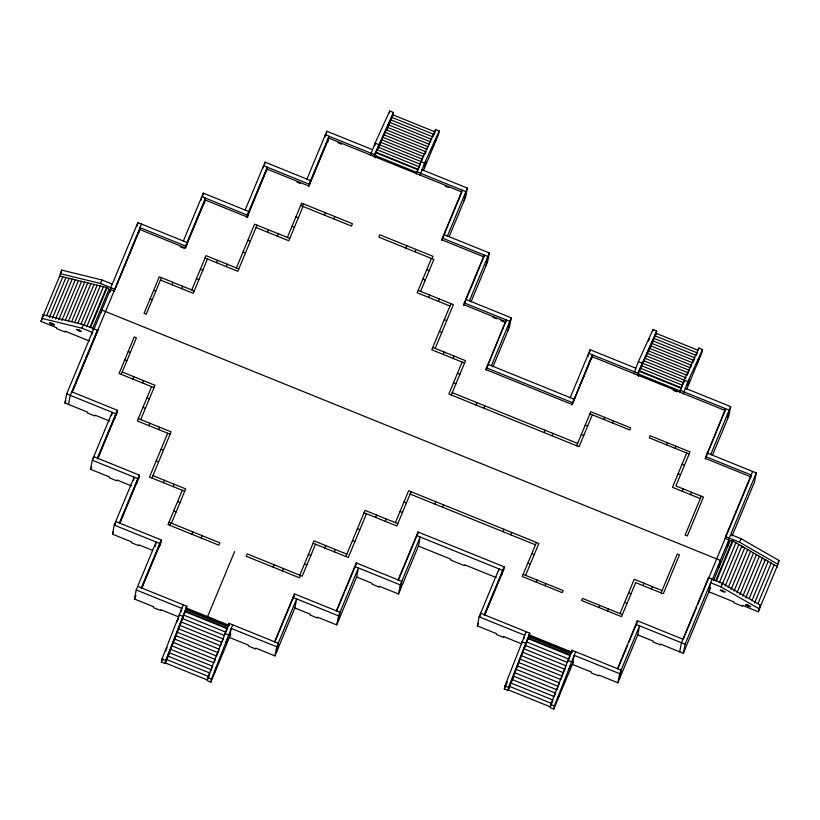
<?xml version="1.0" encoding="UTF-8"?>
<svg xmlns="http://www.w3.org/2000/svg" width="820" height="820" viewBox="0 0 820 820"><rect width="100%" height="100%" fill="white"/><g stroke="black" fill="none" stroke-linecap="round" stroke-linejoin="round"><path stroke-width="1.23" d="M89.329 340.966L65.282 331.229L65.118 332.069L56.621 328.625L56.785 327.785L41 321.399L43.071 314.767L83.384 324.617L97.355 330.276L97.006 332.09M42.671 316.817L43.071 314.767M59.563 276.74L61.633 270.098L101.946 279.958L112.278 284.14M61.233 272.158L61.633 270.098M109.562 421.049L94.946 415.135L94.782 415.965L87.494 413.024L87.658 412.183L64.903 402.968L66.666 393.887L93.716 328.799M68.542 404.444L70.305 395.363L97.355 330.276M91.799 334.621L92.24 332.346L81.908 328.164L41.605 318.314M101.434 312.481L101.905 310.062L720.319 560.398L718.904 567.665M109.921 292.228L110.802 287.687L137.852 222.599L187.011 242.494L186.13 247.035M141.491 224.065L114.093 290.977L110.444 289.501L93.839 329.476M137.186 226.002L137.852 222.599M131.528 485.901L116.911 479.987L116.748 480.817L109.47 477.875L109.624 477.035L90.507 469.296L92.281 460.215L112.186 412.316L111.52 415.719M93.306 458.944L93.746 456.668L139.267 475.098L138.385 479.638M139.133 232.162L140.025 227.622L185.535 246.041L185.095 248.316M114.943 418.333L115.825 413.792L66.666 393.887M116.419 414.776L117.301 410.246L71.781 391.816M152.376 550.302L138.877 544.839L138.713 545.679L131.436 542.727L131.6 541.897L112.483 534.158L114.246 525.077L134.152 477.168L133.486 480.571M115.056 524.933L115.722 521.52L161.232 539.949L160.136 545.628M136.909 483.185L137.791 478.644L92.281 460.215M201.146 200.07L201.802 196.667L247.322 215.096L246.881 217.361M202.612 196.523L203.278 193.12L248.798 211.55L247.691 217.218M204.344 203.821L205.451 198.143L185.535 246.041M178.842 616.978L160.853 609.691L160.689 610.531L153.401 607.579L153.565 606.749L134.449 599.01L136.212 589.928L156.118 542.02L155.236 546.561M159.1 546.909L159.767 543.496L114.246 525.077M169.474 652.925L165.046 663.564L161.407 662.099L162.001 659.014L183.208 604.801M165.046 663.564L165.65 660.479L186.847 606.277L137.688 586.382M263.148 167.987L263.589 165.722L309.109 184.141L308.587 186.796M264.624 164.441L265.065 162.165L310.585 180.595L309.919 183.998M266.572 170.601L267.228 167.188L247.322 215.096M181.066 611.761L181.732 608.358L136.212 589.928M185.966 610.818L186.847 606.277M276.432 652.341L278.205 643.259L229.036 623.354L207.839 677.566L207.234 680.651L210.883 682.127L230.912 633.911M210.883 682.127L211.478 679.042L232.685 624.83M228.595 625.629L229.036 623.354M324.925 137.032L325.366 134.767L374.535 154.672L374.094 156.938M326.186 134.623L326.842 131.22L372.362 149.64M327.908 141.922L329.015 136.243L309.109 184.141M370.445 155.462L375.078 143.121L389.756 110.977L393.405 112.453L392.8 115.538L386.896 129.734M274.956 655.887L276.729 646.806L296.635 598.907L294.872 607.989L274.956 655.887L255.84 648.149L255.686 648.989L248.398 646.037L248.562 645.197L229.446 637.458L231.209 628.386L276.729 646.806M292.545 599.697L292.986 597.431L338.506 615.861L336.743 624.942L317.627 617.204L317.463 618.034L310.175 615.082L310.339 614.252L294.595 607.876M294.021 596.15L294.462 593.885L339.982 612.304L338.219 621.386M389.356 113.037L389.756 110.977M416.283 174.014L420.906 161.673L435.594 129.529L439.233 131.005L438.638 134.09L423.458 170.611M419.922 175.49L424.555 163.149L439.233 131.005M435.194 131.589L435.594 129.529M355.808 565.205L356.249 562.93L401.769 581.359L400.006 590.441M441.816 240.731L442.328 238.077L462.244 190.178M443.364 236.796L443.804 234.53L489.325 252.949L487.562 262.031L471.039 301.791M464.12 200.726L465.883 191.644L416.724 171.749M421.839 169.668L467.359 188.098L465.596 197.179L449.073 236.929M398.53 593.987L400.293 584.906L420.199 537.008L418.436 546.089L398.53 593.987L379.414 586.249L379.25 587.089L371.962 584.137L372.126 583.297L356.382 576.931M417.595 534.25L418.036 531.985L504.167 566.845L503.285 571.386M463.782 305.583L464.304 302.928L484.21 255.03L483.769 257.296M486.086 265.588L487.849 256.506L442.328 238.077M485.829 370.056L506.176 319.882L505.735 322.157M487.305 366.509L487.746 364.234L573.877 399.104L573.211 402.507M508.051 330.439L509.825 321.358L464.304 302.928M465.78 299.382L511.29 317.811L509.527 326.893L493.004 366.642M521.766 643.874L503.777 636.597L503.613 637.427L496.325 634.485L496.489 633.645L477.373 625.906L479.136 616.824L499.042 568.926L498.601 571.191M479.956 616.681L480.612 613.278L529.771 633.173L528.89 637.714M501.809 574.943L502.691 570.402L416.56 535.532M529.771 633.173L508.574 687.385L507.969 690.471L504.331 688.995L504.935 685.909L526.132 631.707M523.99 638.657L524.441 636.392M571.96 404.926L592.306 354.752L591.425 359.293M588.001 356.679L588.668 353.276L637.827 373.172L637.386 375.447M589.703 351.995L590.144 349.73L635.664 368.149M619.366 679.237L621.13 670.155L571.97 650.26L550.763 704.462L550.169 707.547L553.807 709.023L573.354 661.986M553.807 709.023L554.412 705.938L575.609 651.736M571.519 652.525L571.97 650.26M633.747 373.971L638.37 361.63L653.058 329.486L656.697 330.962L652.659 342.329M652.659 331.546L653.058 329.486M617.89 682.783L619.653 673.712L639.559 625.803L637.796 634.885L617.89 682.783L598.774 675.044L598.61 675.885L591.322 672.933L591.486 672.103L572.37 664.364L574.133 655.282L619.653 673.712M679.575 392.524L684.208 380.183L698.886 348.039L702.535 349.515L701.93 352.6L686.75 389.121M635.479 626.603L635.92 624.327L685.079 644.233L683.316 653.314L660.551 644.1L660.387 644.93L653.109 641.988L653.263 641.148L637.529 634.772M636.945 623.056L637.396 620.781L682.906 639.21M683.224 394L687.847 381.659L702.535 349.515M698.486 350.099L698.886 348.039M705.19 458.851L725.536 408.678L725.095 410.953M679.667 651.838L681.43 642.757L708.49 577.669L722.461 583.327L760.437 605.16L759.843 608.245L758.367 611.802L742.582 605.406L742.418 606.246L733.92 602.803L734.084 601.972L708.89 591.774L710.653 582.692L720.985 586.874L758.961 608.717L758.367 611.802M727.412 419.235L729.175 410.154L680.016 390.258M685.141 388.178L730.651 406.607L728.888 415.689L712.365 455.438M708.131 579.484L708.49 577.669M752.627 471.459L725.567 536.557L725.218 538.371L728.857 539.847L712.252 579.812M727.453 547.104L729.216 538.033L756.265 472.935L707.106 453.04M750.71 477.281L751.151 475.016L705.63 456.586M756.265 472.935L754.502 482.016L732.086 535.942M779 560.501L776.929 567.132L779 560.501L741.024 538.658L730.692 534.476M374.637 145.827L375.273 144.053M390.658 119.822L432.857 136.899L435.133 131.928L392.934 114.841L375.642 152.694L374.689 155.359L416.878 172.436M377.969 148.195L378.922 145.529M379.096 145.704L380.06 143.039M387.819 126.629L388.772 123.963M389.274 123.256L389.91 121.473M392.934 114.841L389.459 123.041M417.206 171.554L417.841 169.771L375.642 152.694M680.18 390.945L637.991 373.869L638.944 371.204L656.236 333.351L698.425 350.427M641.26 366.704L642.214 364.039M642.716 363.321L643.351 361.548M652.064 342.473L651.111 345.138L656.236 333.351M652.248 342.647L653.202 339.982M680.497 390.053L682.517 385.267L640.317 368.18M176.464 622.688L177.345 620.412M165.732 651.018L167.054 647.595M177.151 621.406L178.463 617.993L177.786 619.274M226.248 630.99L228.093 626.716L185.904 609.629L165.179 662.878L207.378 679.954L209.571 674.265M165.865 661.596L185.904 609.629M210.883 670.842L211.765 668.566M212.206 667.429L212.647 666.291L170.447 649.214M222.302 641.24L223.614 637.827M525.23 645.371L567.419 662.447L571.017 653.612L528.828 636.535L528.141 637.806L508.113 689.774L550.302 706.85L552.936 700.024L510.747 682.937M508.789 688.492L513.617 675.977L512.941 677.248M514.078 674.778L525.036 646.365L524.349 647.646M525.456 645.278L528.828 636.535M562.592 674.973L565.226 668.136M41 321.399L42.476 317.853M42.609 317.155L59.696 276.043L107.153 287.646L109.039 289.152L92.445 329.097M46.709 315.567L62.812 276.801M49.333 317.504L65.938 277.57M52.459 318.262L69.054 278.329M55.575 319.031L72.17 279.097M58.691 319.79L75.296 279.856M61.818 320.558L78.412 280.614M65.426 320.138L81.528 281.383M68.542 320.907L84.655 282.141M71.668 321.665L87.771 282.9M74.784 322.434L90.887 283.669M77.9 323.193L94.013 284.427M81.026 323.951L97.129 285.196M81.908 328.164L83.384 324.617M60.157 273.654L100.47 283.505L101.946 279.958M84.142 324.72L100.255 285.954M86.776 326.657L103.371 286.713M89.892 327.416L106.487 287.482M90.559 327.58L107.153 287.646M64.903 402.968L65.867 400.642M71.914 392.462L139.666 229.436L185.187 247.865L205.092 199.957L246.974 216.91L266.879 169.012L308.75 185.955L328.656 138.057L461.885 191.993L441.98 239.891L483.851 256.844M72.242 392.124L98.072 329.958M114.164 291.254L139.502 230.266M121.237 374.361L136.427 337.809L134.265 336.938L119.074 373.489L154.016 387.634M161.417 277.672L146.226 314.224L144.074 313.353L159.264 276.801L194.207 290.946M183.373 241.018L203.278 193.12M90.507 469.296L91.492 466.928M97.395 458.144L117.301 410.246M97.529 458.79L116.952 412.06M97.846 458.462L116.788 412.89M185.504 247.527L204.446 201.966M132.768 379.035L133.752 376.667M171.974 284.704L172.958 282.336M142.485 382.96L143.469 380.593M181.681 288.64L182.665 286.272M151.587 386.651L137.329 420.957L170.119 434.231M191.777 289.962L206.035 255.645L238.815 268.919M140.743 419.573L155 385.267L122.221 371.993M207.48 258.997L193.223 293.304L160.433 280.04M148.871 425.631L149.855 423.263M216.582 262.687L217.566 260.319M245.159 210.074L265.065 162.165M112.483 534.158L113.467 531.79M119.361 522.996L139.267 475.098M119.494 523.642L138.918 476.912M158.578 429.557L159.562 427.189M226.299 266.613L227.284 264.255M119.822 523.314L138.754 477.742M247.291 216.582L266.715 169.842M167.69 433.247L149.496 477.025L184.705 491.272M236.385 267.935L254.579 224.167L289.788 238.415M151.925 477.998L171.103 431.863L138.313 418.589M257.008 225.151L237.831 271.287L205.051 258.013M163.457 482.672L164.441 480.305M267.556 232.183L268.54 229.815M173.174 486.608L174.158 484.241M277.273 236.119L278.257 233.751M306.936 179.119L326.842 131.22M134.449 599.01L135.925 595.453M141.327 587.848L161.232 539.949M141.46 588.504L160.884 541.764M182.276 490.288L168.018 524.595L218.837 545.167L219.821 542.809L169.002 522.237M287.359 237.431L301.616 203.124L352.436 223.696L351.452 226.064L300.632 205.492M142.27 586.997L160.72 542.604M309.56 184.459L328.502 138.898M169.853 525.343L170.837 522.976M302.467 206.24L303.451 203.873M171.431 523.221L185.689 488.904L152.909 475.641M303.062 206.476L288.804 240.783L256.024 227.509M191.839 534.24L192.823 531.872M324.454 215.137L325.438 212.769M201.084 537.981L202.068 535.614M333.699 218.878L334.683 216.511M161.407 662.099L162.883 658.542M374.535 154.672L393.405 112.453M375.191 157.901L376.165 155.564M207.593 616.63L234.633 551.563M273.183 567.173L274.167 564.806M405.797 248.07L406.781 245.703M282.428 570.915L283.412 568.547M415.043 251.812L416.027 249.444M299.802 575.179L314.06 540.872L346.839 554.146M431.433 258.443L417.175 292.75L449.954 306.024M300.397 575.425L299.413 577.793L246.215 556.257L247.199 553.889L302.231 576.163L315.505 544.224M432.027 258.679L433.011 256.311L379.814 234.776L378.83 237.144L433.862 259.427L420.588 291.366M274.556 641.783L294.462 593.885M274.69 642.429L294.113 595.699M447.453 236.006L467.359 188.098M324.607 547.914L325.591 545.546M428.706 297.424L429.69 295.056M334.324 551.839L335.308 549.472M438.423 301.35L439.407 298.982M345.856 556.514L365.033 510.368L397.813 523.642M450.938 303.656L431.771 349.791L464.55 363.065M366.478 513.72L348.285 557.497L313.076 543.24M435.174 348.408L453.368 304.64L418.159 290.382M336.343 610.838L356.249 562.93M336.723 610.89L344.092 593.137M345.077 590.779L355.901 564.744M375.58 517.41L376.564 515.042M443.302 354.465L444.286 352.098M483.615 257.429L463.946 304.743L505.827 321.696M338.506 615.861L358.412 567.952L356.649 577.034L336.743 624.942M469.419 300.858L489.325 252.949M385.297 521.335L386.281 518.968M453.019 358.391L453.993 356.034M395.383 522.658L408.657 490.719L538.883 543.434L525.61 575.374M462.121 362.081L448.847 394.02L579.063 446.736L592.337 414.797M411.086 491.703L396.829 526.009L364.049 512.736M451.277 395.004L465.534 360.697L432.755 347.424M398.12 579.883L418.036 531.985M398.253 580.529L417.677 533.799M505.335 322.865L485.922 369.605L572.053 404.465L591.958 356.567L725.187 410.502L705.272 458.4L750.792 476.83L697.666 604.668M491.385 365.71L511.29 317.811M434.754 504.044L435.738 501.676M475.918 404.988L476.902 402.62M442.646 507.242L443.63 504.874M483.82 408.186L484.804 405.818M502.926 531.637L503.91 529.269M544.091 432.581L545.074 430.213M510.819 534.835L511.803 532.467M551.993 435.779L552.977 433.411M570.238 397.628L590.144 349.73M477.373 625.906L478.357 623.538M484.251 614.754L504.167 566.845M484.384 615.4L503.808 568.66M484.712 615.061L503.644 569.5M572.852 402.968L591.794 357.397M536.454 542.451L522.299 576.491L562.202 592.645L563.084 590.543L523.18 574.389M576.634 445.752L590.779 411.712L630.682 427.866L629.811 429.967L589.908 413.813M536.239 582.139L537.11 580.037M603.848 419.461L604.719 417.349M544.921 585.644L545.792 583.543M612.519 422.966L613.401 420.865M504.331 688.995L507.283 681.891M637.827 373.172L656.697 330.962M508.953 688.103L513.873 676.274M638.493 376.411L639.467 374.074M650.198 348.244L651.674 344.697M598.918 607.507L599.789 605.406M666.527 444.829L667.398 442.728M607.599 611.023L608.471 608.922M675.198 448.345L676.08 446.234M619.981 613.575L634.239 579.268L662.099 590.543M686.709 452.999L672.451 487.305L700.321 498.591M643.054 585.603L644.038 583.235M682.26 491.282L683.245 488.915M617.48 668.679L637.396 620.781M618.106 668.167L627.812 644.797M628.786 642.46L636.556 623.764M651.316 588.944L652.3 586.577M690.512 494.624L691.496 492.256M710.745 454.505L730.651 406.607M661.115 592.911L677.279 554.033L679.431 554.904L663.277 593.793L635.684 582.62L621.529 616.66L581.626 600.506L582.507 598.405L622.411 614.559M701.305 496.223L685.141 535.101L687.303 535.983L703.457 497.094L675.864 485.922L690.02 451.881L650.116 435.727L649.235 437.829L689.138 453.983M683.531 638.678L696.692 607.015M685.079 644.233L712.129 579.135M683.316 653.314L710.602 587.643M713.533 580.591L730.189 540.605L732.342 540.728L777.063 566.446L759.976 607.558M715.747 580.662L732.342 540.728M716.372 581.021L732.967 541.087M719.314 582.712L735.909 542.778M720.985 586.874L722.461 583.327M777.524 564.047L739.548 542.215L741.024 538.658M722.256 584.404L738.851 544.47M725.187 586.095L741.793 546.161M728.129 587.786L744.724 547.852M731.071 589.477L747.666 549.543M734.013 591.169L750.607 551.224M736.944 592.86L753.549 552.916M739.886 594.551L756.481 554.607M742.828 596.242L759.422 556.298M745.769 597.923L762.364 557.989M749.193 598.446L765.306 559.681M752.135 600.137L768.237 561.372M754.584 602.997L771.179 563.063M758.008 603.51L774.121 564.755M758.961 608.717L760.437 605.16M375.16 154.334L388.946 124.148M422.249 160.115L422.628 159.295L380.439 142.208M430.961 141.05L430.582 141.87L388.393 124.794M648.425 340.997L649.563 338.516M637.991 373.869L650.598 346.265M682.886 384.436L684.403 381.115M685.54 378.625L685.92 377.794L643.731 360.718M693.495 361.21L692.736 362.87L650.547 345.794M694.253 359.549L693.874 360.38L651.685 343.303M180.113 624.163L180.789 622.882M170.017 650.352L170.693 649.071M168.695 653.765L169.381 652.495M523.037 651.059L523.713 649.788M511.618 680.661L512.305 679.39M741.587 547.165L743.75 547.288M764.127 560.121L766.28 560.245M391.796 117.332L433.995 134.408M389.531 122.303L431.72 139.39M387.255 127.284L429.444 144.361M386.117 129.775L428.306 146.852M384.98 132.256L427.169 149.342M383.842 134.746L426.031 151.823L424.904 154.314L382.704 137.237M381.566 139.718L423.766 156.804M379.301 144.699L421.49 161.776M375.078 143.121L378.717 144.597M420.906 161.673L424.555 163.149M378.163 147.19L420.352 164.266L418.077 169.238L375.888 152.161M377.026 149.671L419.215 166.757M337.932 142.711L341.468 144.146M445.219 186.14L448.755 187.575M296.953 182.091L300.448 183.495M655.098 335.841L697.287 352.918L696.149 355.409L653.96 338.332M652.822 340.812L695.011 357.899M649.409 348.274L691.608 365.361L690.471 367.852L648.271 350.765M647.144 353.256L689.333 370.332L687.057 375.314L644.868 358.227M646.006 355.747L688.195 372.823M295.969 216.736L298.388 217.71M426.759 269.678L429.188 270.661M642.593 363.209L684.782 380.285M638.37 361.63L642.009 363.106M684.208 380.183L687.847 381.659M641.455 365.699L683.644 382.776M292.033 226.197L294.462 227.181M422.833 279.148L425.262 280.132M639.18 370.671L681.379 387.747M638.944 371.204L681.133 388.28M492.871 317.35L496.356 318.765M501.01 320.651L504.495 322.065M673.148 390.33L676.684 391.765M247.937 240.137L250.366 241.121M444.307 319.626L446.736 320.61M243.027 251.965L245.457 252.949M439.387 331.454L441.816 332.438M486.27 367.78L572.401 402.651M180.359 246.81L183.854 248.224M200.377 269.257L202.806 270.241M457.447 373.325L459.876 374.309M585.234 425.057L587.663 426.031M682.045 464.243L684.474 465.227M196.441 278.718L198.87 279.702M453.511 382.786L455.94 383.77M581.308 434.518L583.737 435.502M678.109 473.704L680.538 474.688M452.261 392.647L577.618 443.394M153.617 290.382L155.779 291.254M150.101 298.829L152.264 299.71M100.47 283.505L114.441 289.163M725.567 536.557L739.548 542.215M128.238 351.452L130.39 352.323M124.722 359.908L126.885 360.779M410.102 494.06L535.47 544.818M146.923 397.884L149.353 398.868M403.993 501.953L406.423 502.937M531.78 553.684L534.209 554.668M628.581 592.87L631.01 593.854M142.987 407.356L145.417 408.339M400.058 511.424L402.487 512.408M527.844 563.155L530.274 564.129M624.645 602.341L627.074 603.325M418.292 546.028L450.969 559.25L450.805 560.091L464.591 565.667L464.745 564.836L496.254 577.587M161.048 449.216L163.477 450.2M357.417 528.705L359.836 529.689M156.128 461.045L158.557 462.029M352.497 540.544L354.927 541.518M528.705 634.7L572.329 652.361M528.541 635.541L570.986 652.72M354.773 566.476L400.293 584.906M479.136 616.824L524.656 635.254M528.141 637.806L570.341 654.883M527.865 638.534L570.054 655.611M526.543 641.947L568.742 659.034M177.602 501.532L180.031 502.516M308.402 554.484L310.831 555.458M521.951 641.773L525.589 643.249M567.778 660.325L571.427 661.801M523.908 648.784L566.107 665.861M173.676 510.993L176.105 511.977M304.476 563.945L306.906 564.929M522.596 652.197L564.785 669.274M521.274 655.611L563.473 672.697M519.962 659.034L562.151 676.111L560.839 679.524L518.64 662.447M517.328 665.861L559.517 682.937L556.882 689.774L514.693 672.697M516.016 669.274L558.205 686.361M513.381 676.111L555.57 693.187L554.248 696.6L512.059 679.524M509.425 686.361L551.614 703.437M504.935 685.909L508.574 687.385M550.763 704.462L554.412 705.938M185.781 607.804L229.405 625.465M185.617 608.645L228.062 625.824M185.217 610.91L227.406 627.987M184.941 611.638L227.13 628.714M183.618 615.051L225.808 632.128L224.495 635.551L182.306 618.464M179.016 614.877L182.665 616.353M224.854 633.429L228.493 634.905M180.984 621.888L223.173 638.964M179.672 625.301L221.861 642.378L220.539 645.791L178.35 628.714M177.038 632.128L219.227 649.214L216.593 656.041L174.404 638.964M175.716 635.551L217.915 652.628M173.082 642.378L215.281 659.454L213.958 662.878L171.769 645.791M169.135 652.628L211.324 669.704M167.813 656.041L210.012 673.117M166.501 659.454L208.69 676.541M162.001 659.014L165.65 660.479M207.839 677.566L211.478 679.042M424.75 164.082L423.796 166.747L425.887 161.591L424.75 164.082M434.6 142.516L433.647 145.181L435.738 140.035L434.6 142.516M688.052 382.591L687.098 385.256L689.189 380.101L688.052 382.591M697.902 361.026L696.949 363.69L699.04 358.545L697.902 361.026M215.844 668.905L214.532 672.318L216.531 667.623L215.844 668.905M227.263 639.303L225.941 642.716L227.939 638.021L227.263 639.303M558.768 695.801L557.457 699.214L559.455 694.53L558.768 695.801M570.187 666.199L568.865 669.612L570.874 664.928L570.187 666.199M722.246 590.256L720.093 590.133L723.035 591.825L725.187 591.948L722.246 590.256M747.727 604.904L745.564 604.781L748.506 606.472L750.659 606.595L747.727 604.904M52.572 323.5L49.456 322.742L51.342 324.248L54.458 325.017L52.572 323.5M79.612 330.111L76.496 329.343L78.382 330.86L81.498 331.618L79.612 330.111"/></g></svg>
